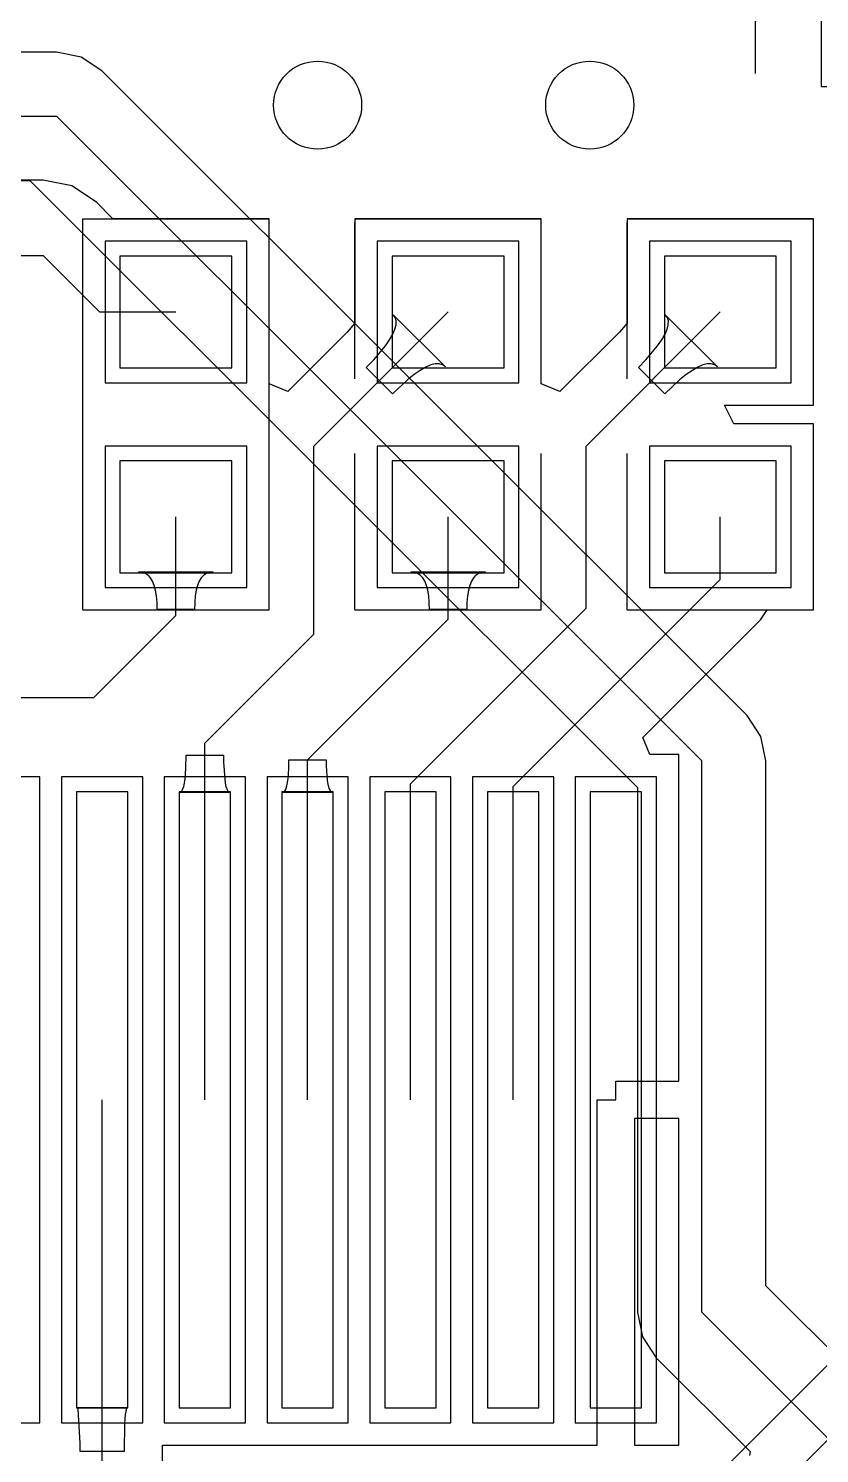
# Model space of a CAD drawing. Header units: millimetres. Extents: x 54.7 to 132.3, y 69.9 to 97.5.
# Drawn here: x 83.32 to 88.71, y 76.96 to 86.68 of the extents above; entities that cross this region are included whole.
import ezdxf

# ---------------------------------------------------------------- set-up
doc = ezdxf.new("R2010")
doc.units = ezdxf.units.MM
for name, color, linetype in [('BottomLayer', 5, 'Continuous'), ('Mechanical13', 56, 'Continuous'), ('Mechanical15', 56, 'Continuous'), ('MultiLayer', 9, 'Continuous'), ('TopLayer', 1, 'Continuous'), ('TopOverlay', 2, 'Continuous'), ('TopPaste', 8, 'Continuous'), ('TopSolder', 216, 'Continuous')]:
    doc.layers.add(name, color=color, linetype=linetype)

# ---------------------------------------------------------------- blocks, each defined once
blk = doc.blocks.new('IMH3A_9')
at = {"layer": 'Mechanical13'}
for p, q in [((-1.5, 1.0016), (-1.5, -0.7984)), ((1.6, 1.0016), (-1.5, 1.0016)), ((1.6, -0.7984), (1.6, 1.0016)), ((1.6, -0.7984), (-1.5, -0.7984))]:
    blk.add_line(p, q, dxfattribs=at)
at = {"layer": 'Mechanical15'}
for p, q in [((-1.75, 2.3876), (-1.75, -2.1906)), ((1.85, 2.3876), (-1.75, 2.3876)), ((1.85, 2.3876), (1.85, -2.1906)), ((0.05, 0.5), (0.05, -0.5)), ((0.55, 0), (-0.45, 0)), ((1.85, -2.1906), (-1.75, -2.1906))]:
    blk.add_line(p, q, dxfattribs=at)
at = {"layer": 'TopLayer'}
for p, q in [((-0.575, 2.15), (-1.225, 2.15)), ((-1.225, 2.15), (-1.225, 0.65)), ((-0.575, 0.65), (-0.575, 2.15)), ((0.375, 2.15), (-0.275, 2.15)), ((-0.275, 2.15), (-0.275, 0.65)), ((0.375, 0.65), (0.375, 2.15)), ((1.325, 2.15), (0.675, 2.15)), ((0.675, 2.15), (0.675, 0.65)), ((1.325, 0.65), (1.325, 2.15)), ((-1.225, 0.65), (-0.575, 0.65)), ((-0.275, 0.65), (0.375, 0.65)), ((0.675, 0.65), (1.325, 0.65)), ((-0.575, -0.45), (-1.225, -0.45)), ((-1.225, -0.45), (-1.225, -1.95)), ((-0.575, -1.95), (-0.575, -0.45)), ((0.375, -0.45), (-0.275, -0.45)), ((-0.275, -0.45), (-0.275, -1.95)), ((0.375, -1.95), (0.375, -0.45)), ((1.325, -0.45), (0.675, -0.45)), ((0.675, -0.45), (0.675, -1.95)), ((1.325, -1.95), (1.325, -0.45)), ((-1.225, -1.95), (-0.575, -1.95)), ((-0.275, -1.95), (0.375, -1.95)), ((0.675, -1.95), (1.325, -1.95))]:
    blk.add_line(p, q, dxfattribs=at)
at = {"layer": 'TopOverlay'}
for p, q in [((2.3, 2.3), (2.3, -2.1)), ((1.6, 0.3516), (-1.5, 0.3516)), ((-1.5, 0.3516), (-1.5, -0.1484)), ((1.6, 0.3516), (1.6, -0.1484)), ((1.6, -0.1484), (-1.5, -0.1484))]:
    blk.add_line(p, q, dxfattribs=at)
at = {"layer": 'TopPaste'}
for p, q in [((-0.575, 2.15), (-1.225, 2.15)), ((-1.225, 2.15), (-1.225, 0.65)), ((-0.575, 0.65), (-0.575, 2.15)), ((0.375, 2.15), (-0.275, 2.15)), ((-0.275, 2.15), (-0.275, 0.65)), ((0.375, 0.65), (0.375, 2.15)), ((1.325, 2.15), (0.675, 2.15)), ((0.675, 2.15), (0.675, 0.65)), ((1.325, 0.65), (1.325, 2.15)), ((-1.225, 0.65), (-0.575, 0.65)), ((-0.275, 0.65), (0.375, 0.65)), ((0.675, 0.65), (1.325, 0.65)), ((-0.575, -0.45), (-1.225, -0.45)), ((-1.225, -0.45), (-1.225, -1.95)), ((-0.575, -1.95), (-0.575, -0.45)), ((0.375, -0.45), (-0.275, -0.45)), ((-0.275, -0.45), (-0.275, -1.95)), ((0.375, -1.95), (0.375, -0.45)), ((1.325, -0.45), (0.675, -0.45)), ((0.675, -0.45), (0.675, -1.95)), ((1.325, -1.95), (1.325, -0.45)), ((-1.225, -1.95), (-0.575, -1.95)), ((-0.275, -1.95), (0.375, -1.95)), ((0.675, -1.95), (1.325, -1.95))]:
    blk.add_line(p, q, dxfattribs=at)
at = {"layer": 'TopSolder'}
for p, q in [((-0.4734, 2.2516), (-1.3266, 2.2516)), ((-1.3266, 2.2516), (-1.3266, 0.5484)), ((-0.4734, 0.5484), (-0.4734, 2.2516)), ((0.4766, 2.2516), (-0.3766, 2.2516)), ((-0.3766, 2.2516), (-0.3766, 0.5484)), ((0.4766, 0.5484), (0.4766, 2.2516)), ((1.4266, 2.2516), (0.5734, 2.2516)), ((0.5734, 2.2516), (0.5734, 0.5484)), ((1.4266, 0.5484), (1.4266, 2.2516)), ((-1.3266, 0.5484), (-0.4734, 0.5484)), ((-0.3766, 0.5484), (0.4766, 0.5484)), ((0.5734, 0.5484), (1.4266, 0.5484)), ((-0.4734, -0.3484), (-1.3266, -0.3484)), ((-1.3266, -0.3484), (-1.3266, -2.0516)), ((-0.4734, -2.0516), (-0.4734, -0.3484)), ((0.4766, -0.3484), (-0.3766, -0.3484)), ((-0.3766, -0.3484), (-0.3766, -2.0516)), ((0.4766, -2.0516), (0.4766, -0.3484)), ((1.4266, -0.3484), (0.5734, -0.3484)), ((0.5734, -0.3484), (0.5734, -2.0516)), ((1.4266, -2.0516), (1.4266, -0.3484)), ((-1.3266, -2.0516), (-0.4734, -2.0516)), ((-0.3766, -2.0516), (0.4766, -2.0516)), ((0.5734, -2.0516), (1.4266, -2.0516))]:
    blk.add_line(p, q, dxfattribs=at)
blk = doc.blocks.new('SSH1106_B_12')
at = {"layer": 'TopLayer'}
for p, q in [((9.7512, -5.2296), (9.7512, -9.4296)), ((10.1012, -5.2296), (9.7512, -5.2296)), ((10.1012, -9.4296), (10.1012, -5.2296)), ((10.4512, -5.2296), (10.4512, -9.4296)), ((10.8012, -5.2296), (10.4512, -5.2296)), ((10.8012, -9.4296), (10.8012, -5.2296)), ((11.1512, -5.2296), (11.1512, -9.4296)), ((11.5012, -5.2296), (11.1512, -5.2296)), ((11.5012, -9.4296), (11.5012, -5.2296)), ((11.8512, -5.2296), (11.8512, -9.4296)), ((12.2012, -5.2296), (11.8512, -5.2296)), ((12.2012, -9.4296), (12.2012, -5.2296)), ((12.5512, -5.2296), (12.5512, -9.4296)), ((12.9012, -5.2296), (12.5512, -5.2296)), ((12.9012, -9.4296), (12.9012, -5.2296)), ((13.2512, -5.2296), (13.2512, -9.4296)), ((13.6012, -5.2296), (13.2512, -5.2296)), ((13.6012, -9.4296), (13.6012, -5.2296)), ((9.7512, -9.4296), (10.1012, -9.4296)), ((10.4512, -9.4296), (10.8012, -9.4296)), ((11.1512, -9.4296), (11.5012, -9.4296)), ((11.8512, -9.4296), (12.2012, -9.4296)), ((12.5512, -9.4296), (12.9012, -9.4296)), ((13.2512, -9.4296), (13.6012, -9.4296))]:
    blk.add_line(p, q, dxfattribs=at)
at = {"layer": 'TopPaste'}
for p, q in [((9.7512, -5.2296), (9.7512, -9.4296)), ((10.1012, -5.2296), (9.7512, -5.2296)), ((10.1012, -9.4296), (10.1012, -5.2296)), ((10.4512, -5.2296), (10.4512, -9.4296)), ((10.8012, -5.2296), (10.4512, -5.2296)), ((10.8012, -9.4296), (10.8012, -5.2296)), ((11.1512, -5.2296), (11.1512, -9.4296)), ((11.5012, -5.2296), (11.1512, -5.2296)), ((11.5012, -9.4296), (11.5012, -5.2296)), ((11.8512, -5.2296), (11.8512, -9.4296)), ((12.2012, -5.2296), (11.8512, -5.2296)), ((12.2012, -9.4296), (12.2012, -5.2296)), ((12.5512, -5.2296), (12.5512, -9.4296)), ((12.9012, -5.2296), (12.5512, -5.2296)), ((12.9012, -9.4296), (12.9012, -5.2296)), ((13.2512, -5.2296), (13.2512, -9.4296)), ((13.6012, -5.2296), (13.2512, -5.2296)), ((13.6012, -9.4296), (13.6012, -5.2296)), ((9.7512, -9.4296), (10.1012, -9.4296)), ((10.4512, -9.4296), (10.8012, -9.4296)), ((11.1512, -9.4296), (11.5012, -9.4296)), ((11.8512, -9.4296), (12.2012, -9.4296)), ((12.5512, -9.4296), (12.9012, -9.4296)), ((13.2512, -9.4296), (13.6012, -9.4296))]:
    blk.add_line(p, q, dxfattribs=at)
at = {"layer": 'TopSolder'}
for p, q in [((9.6496, -5.128), (9.6496, -9.5312)), ((10.2028, -5.128), (9.6496, -5.128)), ((10.2028, -9.5312), (10.2028, -5.128)), ((10.3496, -5.128), (10.3496, -9.5312)), ((10.9028, -5.128), (10.3496, -5.128)), ((10.9028, -9.5312), (10.9028, -5.128)), ((11.0496, -5.128), (11.0496, -9.5312)), ((11.6028, -5.128), (11.0496, -5.128)), ((11.6028, -9.5312), (11.6028, -5.128)), ((11.7496, -5.128), (11.7496, -9.5312)), ((12.3028, -5.128), (11.7496, -5.128)), ((12.3028, -9.5312), (12.3028, -5.128)), ((12.4496, -5.128), (12.4496, -9.5312)), ((13.0028, -5.128), (12.4496, -5.128)), ((13.0028, -9.5312), (13.0028, -5.128)), ((13.1496, -5.128), (13.1496, -9.5312)), ((13.7028, -5.128), (13.1496, -5.128)), ((13.7028, -9.5312), (13.7028, -5.128)), ((13.8496, -5.128), (13.8496, -9.5312)), ((14.4028, -5.128), (13.8496, -5.128)), ((9.6496, -9.5312), (10.2028, -9.5312)), ((10.3496, -9.5312), (10.9028, -9.5312)), ((11.0496, -9.5312), (11.6028, -9.5312)), ((11.7496, -9.5312), (12.3028, -9.5312)), ((12.4496, -9.5312), (13.0028, -9.5312)), ((13.1496, -9.5312), (13.7028, -9.5312)), ((13.8496, -9.5312), (14.4028, -9.5312))]:
    blk.add_line(p, q, dxfattribs=at)
blk = doc.blocks.new('R0603_32')
at = {"layer": 'TopLayer'}
for p, q in [((-1.0795, 0.381), (-1.0795, -0.381)), ((-0.3175, 0.381), (-1.0795, 0.381)), ((-0.3175, -0.381), (-0.3175, 0.381)), ((0.3175, 0.381), (0.3175, -0.381)), ((1.0795, 0.381), (0.3175, 0.381)), ((1.0795, -0.381), (1.0795, 0.381)), ((-1.0795, -0.381), (-0.3175, -0.381)), ((0.3175, -0.381), (1.0795, -0.381))]:
    blk.add_line(p, q, dxfattribs=at)
at = {"layer": 'TopOverlay'}
for p, q in [((-1.3335, -0.635), (-1.3335, 0.635)), ((1.3335, 0.635), (-1.3335, 0.635)), ((1.3335, -0.635), (1.3335, 0.635)), ((1.3335, -0.635), (-1.3335, -0.635))]:
    blk.add_line(p, q, dxfattribs=at)
at = {"layer": 'TopPaste'}
for p, q in [((-1.0795, 0.381), (-1.0795, -0.381)), ((-0.3175, 0.381), (-1.0795, 0.381)), ((-0.3175, -0.381), (-0.3175, 0.381)), ((0.3175, 0.381), (0.3175, -0.381)), ((1.0795, 0.381), (0.3175, 0.381)), ((1.0795, -0.381), (1.0795, 0.381)), ((-1.0795, -0.381), (-0.3175, -0.381)), ((0.3175, -0.381), (1.0795, -0.381))]:
    blk.add_line(p, q, dxfattribs=at)
at = {"layer": 'TopSolder'}
for p, q in [((-1.1811, 0.4826), (-1.1811, -0.4826)), ((-0.2159, 0.4826), (-1.1811, 0.4826)), ((-0.2159, -0.4826), (-0.2159, 0.4826)), ((0.2159, 0.4826), (0.2159, -0.4826)), ((1.1811, 0.4826), (0.2159, 0.4826)), ((1.1811, -0.4826), (1.1811, 0.4826)), ((-1.1811, -0.4826), (-0.2159, -0.4826)), ((0.2159, -0.4826), (1.1811, -0.4826))]:
    blk.add_line(p, q, dxfattribs=at)
blk = doc.blocks.new('C0603_48')
at = {"layer": 'TopLayer'}
for p, q in [((-0.3556, 0.5588), (-0.3556, -0.2032)), ((0.4064, 0.5588), (-0.3556, 0.5588)), ((0.4064, -0.2032), (0.4064, 0.5588)), ((1.0414, 0.5588), (1.0414, -0.2032)), ((1.8034, 0.5588), (1.0414, 0.5588)), ((1.8034, -0.2032), (1.8034, 0.5588)), ((-0.3556, -0.2032), (0.4064, -0.2032)), ((1.0414, -0.2032), (1.8034, -0.2032))]:
    blk.add_line(p, q, dxfattribs=at)
at = {"layer": 'TopOverlay'}
for p, q in [((-0.6096, 0.8128), (-0.6096, -0.4572)), ((-0.6096, 0.8128), (0.4572, 0.8128)), ((0.9652, 0.8128), (2.032, 0.8128)), ((2.0574, 0.8128), (2.0574, -0.4572)), ((-0.6096, -0.4572), (0.4572, -0.4572)), ((0.9652, -0.4572), (2.032, -0.4572))]:
    blk.add_line(p, q, dxfattribs=at)
at = {"layer": 'TopPaste'}
for p, q in [((-0.3556, 0.5588), (-0.3556, -0.2032)), ((0.4064, 0.5588), (-0.3556, 0.5588)), ((0.4064, -0.2032), (0.4064, 0.5588)), ((1.0414, 0.5588), (1.0414, -0.2032)), ((1.8034, 0.5588), (1.0414, 0.5588)), ((1.8034, -0.2032), (1.8034, 0.5588)), ((-0.3556, -0.2032), (0.4064, -0.2032)), ((1.0414, -0.2032), (1.8034, -0.2032))]:
    blk.add_line(p, q, dxfattribs=at)
at = {"layer": 'TopSolder'}
for p, q in [((-0.4572, 0.6604), (-0.4572, -0.3048)), ((0.508, 0.6604), (-0.4572, 0.6604)), ((0.508, -0.3048), (0.508, 0.6604)), ((0.9398, 0.6604), (0.9398, -0.3048)), ((1.905, 0.6604), (0.9398, 0.6604)), ((1.905, -0.3048), (1.905, 0.6604)), ((-0.4572, -0.3048), (0.508, -0.3048)), ((0.9398, -0.3048), (1.905, -0.3048))]:
    blk.add_line(p, q, dxfattribs=at)
blk = doc.blocks.new('C0603_49')
at = {"layer": 'TopLayer'}
for p, q in [((-0.3556, 0.5588), (-0.3556, -0.2032)), ((0.4064, 0.5588), (-0.3556, 0.5588)), ((0.4064, -0.2032), (0.4064, 0.5588)), ((1.0414, 0.5588), (1.0414, -0.2032)), ((1.8034, 0.5588), (1.0414, 0.5588)), ((1.8034, -0.2032), (1.8034, 0.5588)), ((-0.3556, -0.2032), (0.4064, -0.2032)), ((1.0414, -0.2032), (1.8034, -0.2032))]:
    blk.add_line(p, q, dxfattribs=at)
at = {"layer": 'TopOverlay'}
for p, q in [((-0.6096, 0.8128), (-0.6096, -0.4572)), ((-0.6096, 0.8128), (0.4572, 0.8128)), ((0.9652, 0.8128), (2.032, 0.8128)), ((2.0574, 0.8128), (2.0574, -0.4572)), ((-0.6096, -0.4572), (0.4572, -0.4572)), ((0.9652, -0.4572), (2.032, -0.4572))]:
    blk.add_line(p, q, dxfattribs=at)
at = {"layer": 'TopPaste'}
for p, q in [((-0.3556, 0.5588), (-0.3556, -0.2032)), ((0.4064, 0.5588), (-0.3556, 0.5588)), ((0.4064, -0.2032), (0.4064, 0.5588)), ((1.0414, 0.5588), (1.0414, -0.2032)), ((1.8034, 0.5588), (1.0414, 0.5588)), ((1.8034, -0.2032), (1.8034, 0.5588)), ((-0.3556, -0.2032), (0.4064, -0.2032)), ((1.0414, -0.2032), (1.8034, -0.2032))]:
    blk.add_line(p, q, dxfattribs=at)
at = {"layer": 'TopSolder'}
for p, q in [((-0.4572, 0.6604), (-0.4572, -0.3048)), ((0.508, 0.6604), (-0.4572, 0.6604)), ((0.508, -0.3048), (0.508, 0.6604)), ((0.9398, 0.6604), (0.9398, -0.3048)), ((1.905, 0.6604), (0.9398, 0.6604)), ((1.905, -0.3048), (1.905, 0.6604)), ((-0.4572, -0.3048), (0.508, -0.3048)), ((0.9398, -0.3048), (1.905, -0.3048))]:
    blk.add_line(p, q, dxfattribs=at)

msp = doc.modelspace()

# ---------------------------------------------------------------- linework, layer by layer
at = {"layer": 'BottomLayer'}
for p, q in [((83.5152, 86.518), (80.2268, 86.518)), ((83.6826, 86.4847), (83.5152, 86.518)), ((83.8245, 86.3899), (83.6826, 86.4847)), ((88.2187, 81.9957), (83.8245, 86.3899)), ((79.883, 86.0806), (83.5152, 86.0806)), ((83.5152, 86.0806), (87.9094, 81.6864)), ((80.3969, 85.6432), (83.334, 85.6432)), ((83.334, 85.6432), (87.472, 81.5052)), ((88.3135, 81.8538), (88.2187, 81.9957)), ((88.3468, 81.6864), (88.3135, 81.8538)), ((87.9094, 77.9272), (87.9094, 81.6864)), ((88.3468, 78.1084), (88.3468, 81.6864)), ((87.472, 81.5052), (87.472, 77.9272)), ((90.173, 76.2822), (88.3468, 78.1084)), ((87.472, 77.9272), (87.5053, 77.7598)), ((87.9094, 77.9272), (90.1192, 75.7174)), ((87.5053, 77.7598), (87.6001, 77.6179)), ((87.6001, 77.6179), (88.239, 76.979)), ((88.239, 76.979), (88.2351, 76.9514))]:
    msp.add_line(p, q, dxfattribs=at)
for centre in [(85.2932, 86.1568), (87.1474, 86.1568)]:
    msp.add_circle(centre, 0.3, dxfattribs=at)
at = {"layer": 'MultiLayer'}
for centre in [(85.2932, 86.1568), (87.1474, 86.1568)]:
    msp.add_circle(centre, 0.3, dxfattribs=at)
at = {"layer": 'TopLayer'}
for p, q in [((83.4228, 85.6455), (83.207, 85.6455)), ((83.6195, 85.6064), (83.4228, 85.6455)), ((83.7862, 85.495), (83.6195, 85.6064)), ((83.899, 85.3821), (83.7862, 85.495)), ((84.963, 85.3821), (83.899, 85.3821)), ((84.963, 84.2569), (84.963, 85.3821)), ((86.8172, 85.3821), (85.5472, 85.3821)), ((85.5472, 85.3821), (85.5472, 84.6708)), ((86.8172, 84.2569), (86.8172, 85.3821)), ((88.6714, 85.3821), (87.4014, 85.3821)), ((87.4014, 85.3821), (87.4014, 84.6708)), ((88.6714, 84.1121), (88.6714, 85.3821)), ((82.1216, 85.1316), (83.4228, 85.1316)), ((83.4228, 85.1316), (83.8073, 84.7471)), ((83.8073, 84.7471), (84.328, 84.7471)), ((85.2678, 83.8327), (86.1822, 84.7471)), ((85.8214, 84.7089), (85.8073, 84.7284)), ((85.8073, 84.7284), (86.1635, 84.3722)), ((87.122, 83.8327), (88.0364, 84.7471)), ((87.6756, 84.7089), (87.6615, 84.7284)), ((87.6615, 84.7284), (88.0177, 84.3722)), ((85.5472, 84.6708), (85.4946, 84.6088)), ((85.8058, 84.5944), (85.8204, 84.6285)), ((85.8204, 84.6285), (85.8279, 84.659)), ((85.8282, 84.6857), (85.8214, 84.7089)), ((85.8279, 84.659), (85.8282, 84.6857)), ((87.4014, 84.6708), (87.3488, 84.6088)), ((87.66, 84.5944), (87.6746, 84.6285)), ((87.6746, 84.6285), (87.6821, 84.659)), ((87.6824, 84.6857), (87.6756, 84.7089)), ((87.6821, 84.659), (87.6824, 84.6857)), ((85.4946, 84.6088), (85.09, 84.2043)), ((85.7549, 84.5153), (85.7839, 84.5567)), ((85.7839, 84.5567), (85.8058, 84.5944)), ((87.3488, 84.6088), (86.9442, 84.2043)), ((87.6091, 84.5153), (87.6381, 84.5567)), ((87.6381, 84.5567), (87.66, 84.5944)), ((85.6246, 84.3692), (85.6752, 84.4215)), ((85.6752, 84.4215), (85.7549, 84.5153)), ((87.4788, 84.3692), (87.5294, 84.4215)), ((87.5294, 84.4215), (87.6091, 84.5153)), ((85.8042, 84.1895), (85.6246, 84.3692)), ((85.9918, 84.3488), (85.9504, 84.3198)), ((86.0295, 84.3707), (85.9918, 84.3488)), ((86.0636, 84.3854), (86.0295, 84.3707)), ((86.0941, 84.3928), (86.0636, 84.3854)), ((86.1208, 84.3931), (86.0941, 84.3928)), ((86.144, 84.3863), (86.1208, 84.3931)), ((86.1635, 84.3722), (86.144, 84.3863)), ((87.6584, 84.1895), (87.4788, 84.3692)), ((87.846, 84.3488), (87.8046, 84.3198)), ((87.8837, 84.3707), (87.846, 84.3488)), ((87.9178, 84.3854), (87.8837, 84.3707)), ((87.9483, 84.3928), (87.9178, 84.3854)), ((87.975, 84.3931), (87.9483, 84.3928)), ((87.9982, 84.3863), (87.975, 84.3931)), ((88.0177, 84.3722), (87.9982, 84.3863)), ((85.09, 84.2043), (84.963, 84.2569)), ((85.9053, 84.2836), (85.8042, 84.1895)), ((85.9504, 84.3198), (85.9053, 84.2836)), ((86.9442, 84.2043), (86.8172, 84.2569)), ((87.7595, 84.2836), (87.6584, 84.1895)), ((87.8046, 84.3198), (87.7595, 84.2836)), ((88.129, 83.9851), (88.0654, 84.1121)), ((88.0654, 84.1121), (88.6714, 84.1121)), ((88.6714, 83.9851), (88.129, 83.9851)), ((88.6714, 82.7151), (88.6714, 83.9851)), ((85.2678, 82.55), (85.2678, 83.8327)), ((87.122, 82.7278), (87.122, 83.8327)), ((84.328, 82.677), (84.328, 83.3501)), ((86.1822, 82.6516), (86.1822, 83.3501)), ((88.0364, 82.9238), (88.0364, 83.3501)), ((84.0981, 82.9726), (84.074, 82.9752)), ((84.074, 82.9752), (84.582, 82.9752)), ((84.1197, 82.9649), (84.0981, 82.9726)), ((84.1388, 82.9521), (84.1197, 82.9649)), ((84.5363, 82.9649), (84.5172, 82.9521)), ((84.5579, 82.9726), (84.5363, 82.9649)), ((84.582, 82.9752), (84.5579, 82.9726)), ((85.9523, 82.9726), (85.9282, 82.9752)), ((85.9282, 82.9752), (86.4362, 82.9752)), ((85.9739, 82.9649), (85.9523, 82.9726)), ((85.993, 82.9521), (85.9739, 82.9649)), ((86.3905, 82.9649), (86.3714, 82.9521)), ((86.4121, 82.9726), (86.3905, 82.9649)), ((86.4362, 82.9752), (86.4121, 82.9726)), ((84.1553, 82.9341), (84.1388, 82.9521)), ((84.1692, 82.9109), (84.1553, 82.9341)), ((84.1807, 82.8827), (84.1692, 82.9109)), ((84.1896, 82.8492), (84.1807, 82.8827)), ((84.4753, 82.8827), (84.4664, 82.8492)), ((84.4868, 82.9109), (84.4753, 82.8827)), ((84.5007, 82.9341), (84.4868, 82.9109)), ((84.5172, 82.9521), (84.5007, 82.9341)), ((86.0095, 82.9341), (85.993, 82.9521)), ((86.0234, 82.9109), (86.0095, 82.9341)), ((86.0349, 82.8827), (86.0234, 82.9109)), ((86.0438, 82.8492), (86.0349, 82.8827)), ((86.3295, 82.8827), (86.3206, 82.8492)), ((86.3409, 82.9109), (86.3295, 82.8827)), ((86.3549, 82.9341), (86.3409, 82.9109)), ((86.3714, 82.9521), (86.3549, 82.9341)), ((86.6252, 81.5126), (88.0364, 82.9238)), ((84.1959, 82.8107), (84.1896, 82.8492)), ((84.1997, 82.767), (84.1959, 82.8107)), ((84.4601, 82.8107), (84.4563, 82.767)), ((84.4664, 82.8492), (84.4601, 82.8107)), ((86.0501, 82.8107), (86.0438, 82.8492)), ((86.0539, 82.767), (86.0501, 82.8107)), ((86.3143, 82.8107), (86.3105, 82.767)), ((86.3206, 82.8492), (86.3143, 82.8107)), ((83.7692, 82.1182), (84.328, 82.677)), ((84.201, 82.7181), (84.1997, 82.767)), ((84.455, 82.7181), (84.201, 82.7181)), ((84.4563, 82.767), (84.455, 82.7181)), ((85.9252, 81.531), (87.122, 82.7278)), ((86.0552, 82.7182), (86.0539, 82.767)), ((86.3092, 82.7182), (86.0552, 82.7182)), ((86.3105, 82.767), (86.3092, 82.7182)), ((88.3111, 82.6491), (88.3552, 82.7151)), ((88.3552, 82.7151), (88.6714, 82.7151)), ((85.2252, 81.6946), (86.1822, 82.6516)), ((87.5083, 81.8463), (88.3111, 82.6491)), ((84.5252, 81.8074), (85.2678, 82.55)), ((80.5942, 82.1182), (83.7692, 82.1182)), ((84.5252, 79.375), (84.5252, 81.8074)), ((87.5569, 81.729), (87.5083, 81.8463)), ((84.3964, 81.6345), (84.3982, 81.726)), ((84.3982, 81.726), (84.6522, 81.726)), ((84.6522, 81.726), (84.6527, 81.6777)), ((87.7542, 81.729), (87.5569, 81.729)), ((87.7542, 79.502), (87.7542, 81.729)), ((84.391, 81.5634), (84.3964, 81.6345)), ((84.6527, 81.6777), (84.6634, 81.5355)), ((85.0942, 81.581), (85.0977, 81.6523)), ((85.0977, 81.6523), (85.0982, 81.6946)), ((85.0982, 81.6946), (85.3522, 81.6946)), ((85.2252, 79.375), (85.2252, 81.6946)), ((85.3522, 81.6946), (85.3526, 81.6523)), ((85.3526, 81.6523), (85.3594, 81.5521)), ((84.3762, 81.4948), (84.382, 81.5126)), ((84.382, 81.5126), (84.387, 81.5355)), ((84.387, 81.5355), (84.391, 81.5634)), ((84.6634, 81.5355), (84.6684, 81.5126)), ((84.6684, 81.5126), (84.6742, 81.4948)), ((85.0762, 81.492), (85.082, 81.5076)), ((85.082, 81.5076), (85.087, 81.5276)), ((85.087, 81.5276), (85.091, 81.5521)), ((85.091, 81.5521), (85.0942, 81.581)), ((85.3594, 81.5521), (85.3634, 81.5276)), ((85.3634, 81.5276), (85.3684, 81.5076)), ((85.3684, 81.5076), (85.3742, 81.492)), ((85.9252, 79.375), (85.9252, 81.531)), ((86.6252, 79.375), (86.6252, 81.5126)), ((84.3533, 81.472), (84.3618, 81.4745)), ((84.6972, 81.472), (84.3533, 81.472)), ((84.3618, 81.4745), (84.3694, 81.4821)), ((84.3694, 81.4821), (84.3762, 81.4948)), ((84.6742, 81.4948), (84.681, 81.4821)), ((84.681, 81.4821), (84.6886, 81.4745)), ((84.6886, 81.4745), (84.6972, 81.472)), ((85.0532, 81.472), (85.0618, 81.4742)), ((85.3971, 81.472), (85.0532, 81.472)), ((85.0618, 81.4742), (85.0694, 81.4809)), ((85.0694, 81.4809), (85.0762, 81.492)), ((85.3742, 81.492), (85.381, 81.4809)), ((85.381, 81.4809), (85.3886, 81.4742)), ((85.3886, 81.4742), (85.3971, 81.472)), ((87.3252, 79.375), (87.3252, 79.502)), ((87.3252, 79.502), (87.7542, 79.502)), ((83.8252, 76.256), (83.8252, 79.375)), ((87.1982, 77.021), (87.1982, 79.375)), ((87.1982, 79.375), (87.3252, 79.375)), ((87.7542, 79.248), (87.4522, 79.248)), ((87.4522, 79.248), (87.4522, 77.021)), ((87.7542, 77.021), (87.7542, 79.248)), ((89.0084, 77.8094), (88.0713, 76.8723)), ((88.011, 76.3016), (89.2636, 77.5542)), ((83.6574, 77.275), (83.6532, 77.278)), ((83.6532, 77.278), (83.9971, 77.278)), ((83.6612, 77.2661), (83.6574, 77.275)), ((83.675, 77.0351), (83.6612, 77.2661)), ((83.986, 77.251), (83.9831, 77.23)), ((83.9892, 77.2661), (83.986, 77.251)), ((83.993, 77.275), (83.9892, 77.2661)), ((83.9971, 77.278), (83.993, 77.275)), ((83.9787, 77.17), (83.9752, 76.9781)), ((83.9831, 77.23), (83.9787, 77.17)), ((83.6752, 76.9781), (83.675, 77.0351)), ((83.9752, 76.9781), (83.6752, 76.9781)), ((84.2371, 76.256), (84.2371, 77.021)), ((84.2371, 77.021), (87.1982, 77.021)), ((87.4522, 77.021), (87.7542, 77.021))]:
    msp.add_line(p, q, dxfattribs=at)
for centre in [(85.2932, 86.1568), (87.1474, 86.1568)]:
    msp.add_circle(centre, 0.3, dxfattribs=at)

# ---------------------------------------------------------------- block references
for name, p, rotation in [('SSH1106_B_12', (97.2514, 72.0454), 180), ('IMH3A_9', (90.5764, 88.6714), 180), ('R0603_32', (84.328, 84.0486), 270), ('C0603_48', (86.36, 83.3247), 90), ('C0603_49', (88.2142, 83.3247), 90)]:
    msp.add_blockref(name, p, dxfattribs=dict(rotation=rotation))

doc.saveas('drawing.dxf')
